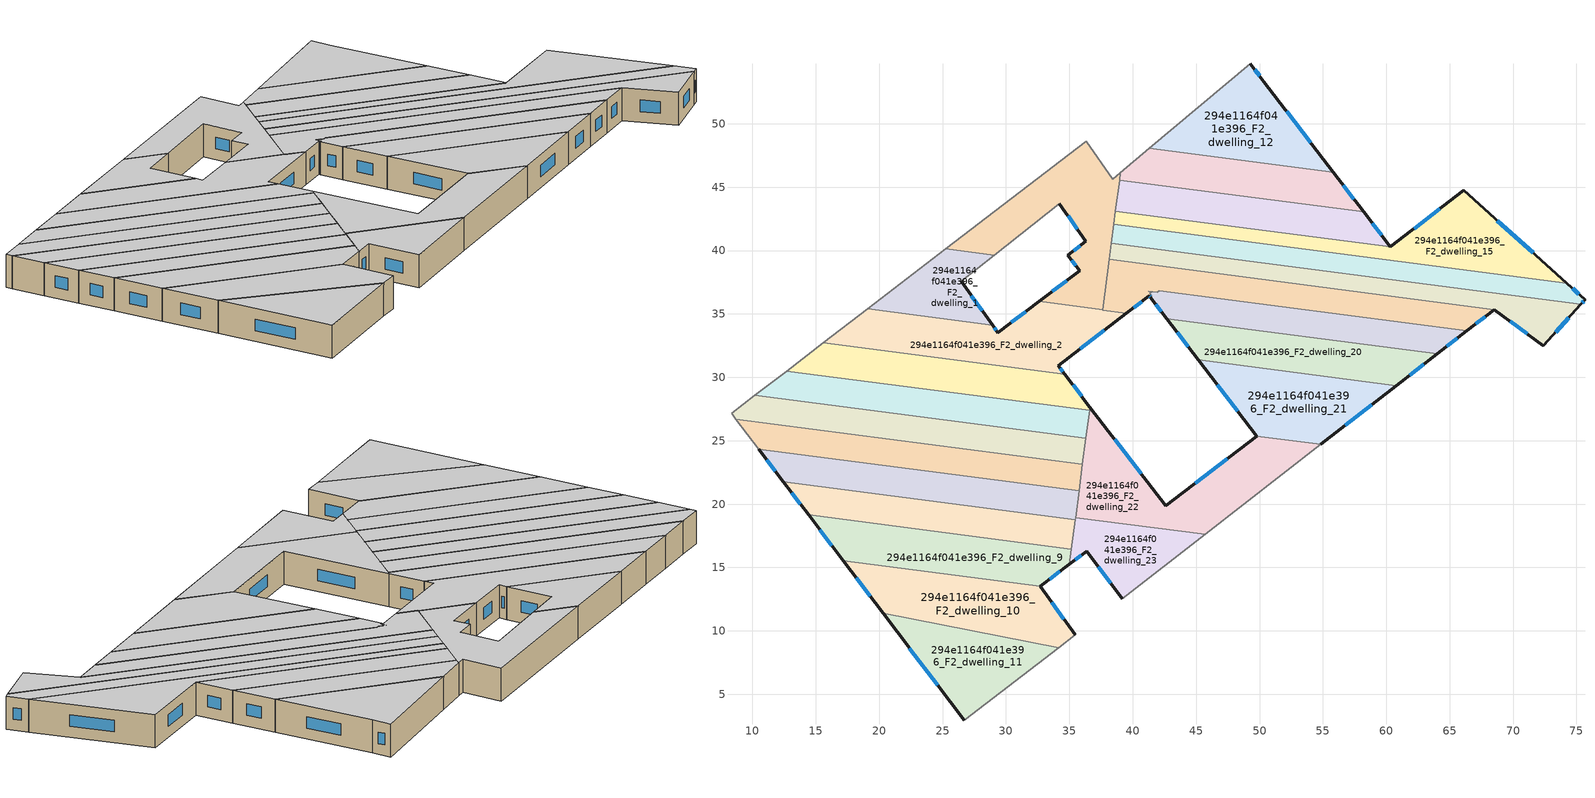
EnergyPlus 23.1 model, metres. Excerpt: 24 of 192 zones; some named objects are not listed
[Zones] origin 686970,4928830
294e1164f041e396_F2_dwelling_0
 floor to 294e1164f041e396_F1_dwelling_0 (EU_floor_Construction): 39.03,46.15 37.62,35.34 32.63,35.99 35.83,38.4 34.88,39.63 36.31,40.73 34.22,43.69 29.07,39.63 25.25,40.13 36.32,48.61 38.42,45.63 z6
 wall outside (EU_wall_Construction): 34.22,43.69 36.31,40.73 34.88,39.63 35.83,38.4 32.63,35.99 z6:9
 wall adiabatic (EU_wall_Construction): 29.07,39.63 34.22,43.69 / 39.03,46.15 38.42,45.63 36.32,48.61 25.25,40.13 z6:9
 wall to 294e1164f041e396_F2_dwelling_1 (EU_wall_Construction): 25.25,40.13 29.07,39.63 z6:9
 wall to 294e1164f041e396_F2_dwelling_2 (EU_wall_Construction): 32.63,35.99 37.62,35.34 z6:9
 wall to 294e1164f041e396_F2_dwelling_18 (EU_wall_Construction): 37.62,35.34 38.14,39.3 z6:9
 wall to 294e1164f041e396_F2_dwelling_13 (EU_wall_Construction): 38.96,45.56 39.03,46.15 z6:9
 wall to 294e1164f041e396_F2_dwelling_14 (EU_wall_Construction): 38.64,43.12 38.96,45.56 z6:9
 wall to 294e1164f041e396_F2_dwelling_15 (EU_wall_Construction): 38.5,42.09 38.64,43.12 z6:9
 wall to 294e1164f041e396_F2_dwelling_16 (EU_wall_Construction): 38.31,40.59 38.5,42.09 z6:9
 wall to 294e1164f041e396_F2_dwelling_17 (EU_wall_Construction): 38.14,39.3 38.31,40.59 z6:9
 window (EU_Window_Construction): 35.19,39.23 35.52,38.8 / 35.84,40.38 35.34,39.99 / 34.9,42.73 35.63,41.7 / 34.79,37.62 33.67,36.78 z6.98:8.02
 ceiling to 294e1164f041e396_F3_dwelling_0 (EU_floor_Construction): 37.62,35.34 39.03,46.15 38.42,45.63 36.32,48.61 25.25,40.13 29.07,39.63 34.22,43.69 36.31,40.73 34.88,39.63 35.83,38.4 32.63,35.99 z9
294e1164f041e396_F2_dwelling_1
 floor to 294e1164f041e396_F1_dwelling_1 (EU_floor_Construction): 29.07,39.63 26.46,37.57 28.95,34.12 19.09,35.4 25.25,40.13 z6
 wall outside (EU_wall_Construction): 28.95,34.12 26.46,37.57 z6:9
 wall to 294e1164f041e396_F2_dwelling_2 (EU_wall_Construction): 19.09,35.4 28.95,34.12 z6:9
 wall adiabatic (EU_wall_Construction): 25.25,40.13 19.09,35.4 / 26.46,37.57 29.07,39.63 z6:9
 window (EU_Window_Construction): 28.14,35.24 27.27,36.45 z6.98:8.02
 ceiling to 294e1164f041e396_F3_dwelling_1 (EU_floor_Construction): 28.95,34.12 26.46,37.57 29.07,39.63 25.25,40.13 19.09,35.4 z9
294e1164f041e396_F2_dwelling_10
 floor to 294e1164f041e396_F1_dwelling_10 (EU_floor_Construction): 32.69,13.52 35.47,9.68 34.15,8.67 20.3,11.39 17.15,15.55 z6
 wall outside (EU_wall_Construction): 35.47,9.68 32.69,13.52 / 17.15,15.55 20.3,11.39 z6:9
 wall to 294e1164f041e396_F2_dwelling_9 (EU_wall_Construction): 32.69,13.52 17.15,15.55 z6:9
 wall adiabatic (EU_wall_Construction): 34.15,8.67 35.47,9.68 z6:9
 wall to 294e1164f041e396_F2_dwelling_11 (EU_wall_Construction): 20.3,11.39 34.15,8.67 z6:9
 window (EU_Window_Construction): 34.56,10.93 33.59,12.28 / 18.18,14.2 19.28,12.74 z6.98:8.02
 ceiling to 294e1164f041e396_F3_dwelling_10 (EU_floor_Construction): 35.47,9.68 32.69,13.52 17.15,15.55 20.3,11.39 34.15,8.67 z9
294e1164f041e396_F2_dwelling_11
 floor to 294e1164f041e396_F1_dwelling_11 (EU_floor_Construction): 34.15,8.67 26.7,2.95 20.3,11.39 z6
 wall outside (EU_wall_Construction): 20.3,11.39 26.7,2.95 z6:9
 wall adiabatic (EU_wall_Construction): 26.7,2.95 34.15,8.67 z6:9
 window (EU_Window_Construction): 22.38,8.65 24.62,5.7 z6.98:8.02
 ceiling to 294e1164f041e396_F3_dwelling_11 (EU_floor_Construction): 34.15,8.67 20.3,11.39 26.7,2.95 z9
294e1164f041e396_F2_dwelling_12
 floor to 294e1164f041e396_F1_dwelling_12 (EU_floor_Construction): 50.35,53.33 55.83,46.16 41.31,48.05 49.29,54.73 z6
 wall outside (EU_wall_Construction): 55.83,46.16 50.35,53.33 49.29,54.73 z6:9
 wall to 294e1164f041e396_F2_dwelling_13 (EU_wall_Construction): 41.31,48.05 55.83,46.16 z6:9
 wall adiabatic (EU_wall_Construction): 49.29,54.73 41.31,48.05 z6:9
 window (EU_Window_Construction): 50,53.79 49.63,54.28 / 54.05,48.49 52.13,51 z6.98:8.02
 ceiling to 294e1164f041e396_F3_dwelling_12 (EU_floor_Construction): 55.83,46.16 50.35,53.33 49.29,54.73 41.31,48.05 z9
294e1164f041e396_F2_dwelling_13
 floor to 294e1164f041e396_F1_dwelling_13 (EU_floor_Construction): 55.83,46.16 58.2,43.05 38.96,45.56 39.03,46.15 41.31,48.05 z6
 wall outside (EU_wall_Construction): 58.2,43.05 55.83,46.16 z6:9
 wall to 294e1164f041e396_F2_dwelling_14 (EU_wall_Construction): 38.96,45.56 58.2,43.05 z6:9
 wall adiabatic (EU_wall_Construction): 41.31,48.05 39.03,46.15 z6:9
 window (EU_Window_Construction): 57.43,44.07 56.6,45.15 z6.98:8.02
 ceiling to 294e1164f041e396_F3_dwelling_13 (EU_floor_Construction): 58.2,43.05 55.83,46.16 41.31,48.05 39.03,46.15 38.96,45.56 z9
294e1164f041e396_F2_dwelling_14
 floor to 294e1164f041e396_F1_dwelling_14 (EU_floor_Construction): 58.2,43.05 60.32,40.29 38.64,43.12 38.96,45.56 z6
 wall outside (EU_wall_Construction): 60.32,40.29 58.2,43.05 z6:9
 wall to 294e1164f041e396_F2_dwelling_15 (EU_wall_Construction): 38.64,43.12 60.32,40.29 z6:9
 window (EU_Window_Construction): 59.63,41.19 58.89,42.16 z6.98:8.02
 ceiling to 294e1164f041e396_F3_dwelling_14 (EU_floor_Construction): 60.32,40.29 58.2,43.05 38.96,45.56 38.64,43.12 z9
294e1164f041e396_F2_dwelling_15
 floor to 294e1164f041e396_F1_dwelling_15 (EU_floor_Construction): 74.22,37.44 38.5,42.09 38.64,43.12 60.32,40.29 66.12,44.74 z6
 wall outside (EU_wall_Construction): 74.22,37.44 66.12,44.74 60.32,40.29 z6:9
 wall to 294e1164f041e396_F2_dwelling_16 (EU_wall_Construction): 38.5,42.09 74.22,37.44 z6:9
 window (EU_Window_Construction): 64.23,43.3 62.2,41.74 / 71.58,39.81 68.75,42.37 z6.98:8.02
 ceiling to 294e1164f041e396_F3_dwelling_15 (EU_floor_Construction): 74.22,37.44 66.12,44.74 60.32,40.29 38.64,43.12 38.5,42.09 z9
294e1164f041e396_F2_dwelling_16
 floor to 294e1164f041e396_F1_dwelling_16 (EU_floor_Construction): 74.22,37.44 75.68,36.12 75.35,35.76 38.31,40.59 38.5,42.09 z6
 wall outside (EU_wall_Construction): 75.35,35.76 75.68,36.12 74.22,37.44 z6:9
 wall to 294e1164f041e396_F2_dwelling_17 (EU_wall_Construction): 38.31,40.59 75.35,35.76 z6:9
 window (EU_Window_Construction): 75.2,36.55 74.69,37.01 / 75.46,35.88 75.57,36.01 z6.98:8.02
 ceiling to 294e1164f041e396_F3_dwelling_16 (EU_floor_Construction): 75.35,35.76 75.68,36.12 74.22,37.44 38.5,42.09 38.31,40.59 z9
294e1164f041e396_F2_dwelling_17
 floor to 294e1164f041e396_F1_dwelling_17 (EU_floor_Construction): 75.35,35.76 72.4,32.49 68.51,35.34 38.14,39.3 38.31,40.59 z6
 wall outside (EU_wall_Construction): 68.51,35.34 72.4,32.49 75.35,35.76 z6:9
 wall to 294e1164f041e396_F2_dwelling_18 (EU_wall_Construction): 38.14,39.3 68.51,35.34 z6:9
 window (EU_Window_Construction): 73.36,33.56 74.39,34.7 / 69.77,34.42 71.13,33.42 z6.98:8.02
 ceiling to 294e1164f041e396_F3_dwelling_17 (EU_floor_Construction): 72.4,32.49 75.35,35.76 38.31,40.59 38.14,39.3 68.51,35.34 z9
294e1164f041e396_F2_dwelling_18
 floor to 294e1164f041e396_F1_dwelling_18 (EU_floor_Construction): 68.51,35.34 66.36,33.67 42.09,36.83 41.92,36.7 41.21,36.79 41.5,36.76 41.34,36.63 41.52,36.39 41.4,36.3 41.31,36.42 39.5,35.04 37.62,35.29 38.14,39.3 z6
 wall outside (EU_wall_Construction): 39.5,35.04 41.31,36.42 41.4,36.3 / 66.36,33.67 68.51,35.34 z6:9
 wall to 294e1164f041e396_F2_dwelling_2 (EU_wall_Construction): 37.62,35.34 37.62,35.29 39.5,35.04 z6:9
 wall to 294e1164f041e396_F2_dwelling_19 (EU_wall_Construction): 41.4,36.3 41.52,36.39 41.34,36.63 41.5,36.76 / 41.21,36.79 41.92,36.7 42.09,36.83 66.36,33.67 / 41.21,36.79 41.5,36.76 z6:9
 window (EU_Window_Construction): 40.09,35.49 40.72,35.97 / 67.06,34.21 67.81,34.8 / 41.34,36.38 41.37,36.34 z6.98:8.02
 ceiling to 294e1164f041e396_F3_dwelling_18 (EU_floor_Construction): 68.51,35.34 38.14,39.3 37.62,35.29 39.5,35.04 41.31,36.42 41.4,36.3 41.52,36.39 41.34,36.63 41.5,36.76 41.21,36.79 41.92,36.7 42.09,36.83 66.36,33.67 z9
294e1164f041e396_F2_dwelling_19
 floor to 294e1164f041e396_F1_dwelling_19 (EU_floor_Construction): 66.36,33.67 64.01,31.85 42.68,34.63 41.4,36.3 41.52,36.39 41.34,36.63 41.5,36.76 41.21,36.79 41.92,36.7 42.09,36.83 z6
 wall outside (EU_wall_Construction): 64.01,31.85 66.36,33.67 / 41.4,36.3 42.68,34.63 z6:9
 wall to 294e1164f041e396_F2_dwelling_20 (EU_wall_Construction): 42.68,34.63 64.01,31.85 z6:9
 window (EU_Window_Construction): 64.78,32.44 65.6,33.08 / 41.82,35.76 42.26,35.17 z6.98:8.02
 ceiling to 294e1164f041e396_F3_dwelling_19 (EU_floor_Construction): 66.36,33.67 42.09,36.83 41.92,36.7 41.21,36.79 41.5,36.76 41.34,36.63 41.52,36.39 41.4,36.3 42.68,34.63 64.01,31.85 z9
294e1164f041e396_F2_dwelling_2
 floor to 294e1164f041e396_F1_dwelling_2 (EU_floor_Construction): 39.5,35.04 34.12,30.92 34.64,30.24 15.59,32.72 19.09,35.4 28.95,34.12 29.37,33.53 32.63,35.99 37.62,35.34 37.62,35.29 z6
 wall outside (EU_wall_Construction): 34.64,30.24 34.12,30.92 39.5,35.04 / 32.63,35.99 29.37,33.53 28.95,34.12 z6:9
 wall to 294e1164f041e396_F2_dwelling_3 (EU_wall_Construction): 15.59,32.72 34.64,30.24 z6:9
 wall adiabatic (EU_wall_Construction): 19.09,35.4 15.59,32.72 z6:9
 window (EU_Window_Construction): 35.87,32.26 37.75,33.7 / 34.47,30.46 34.29,30.7 / 29.23,33.72 29.08,33.93 / 31.57,35.19 30.43,34.33 z6.98:8.02
 ceiling to 294e1164f041e396_F3_dwelling_2 (EU_floor_Construction): 39.5,35.04 37.62,35.29 37.62,35.34 32.63,35.99 29.37,33.53 28.95,34.12 19.09,35.4 15.59,32.72 34.64,30.24 34.12,30.92 z9
294e1164f041e396_F2_dwelling_20
 floor to 294e1164f041e396_F1_dwelling_20 (EU_floor_Construction): 64.01,31.85 60.78,29.33 45.18,31.37 42.68,34.63 z6
 wall outside (EU_wall_Construction): 60.78,29.33 64.01,31.85 / 42.68,34.63 45.18,31.37 z6:9
 wall to 294e1164f041e396_F2_dwelling_21 (EU_wall_Construction): 45.18,31.37 60.78,29.33 z6:9
 window (EU_Window_Construction): 61.83,30.15 62.96,31.03 / 43.49,33.57 44.37,32.43 z6.98:8.02
 ceiling to 294e1164f041e396_F3_dwelling_20 (EU_floor_Construction): 64.01,31.85 42.68,34.63 45.18,31.37 60.78,29.33 z9
294e1164f041e396_F2_dwelling_21
 floor to 294e1164f041e396_F1_dwelling_21 (EU_floor_Construction): 60.78,29.33 54.83,24.71 49.78,25.37 45.18,31.37 z6
 wall outside (EU_wall_Construction): 54.83,24.71 60.78,29.33 / 45.18,31.37 49.78,25.37 z6:9
 wall to 294e1164f041e396_F2_dwelling_22 (EU_wall_Construction): 49.78,25.37 54.83,24.71 z6:9
 window (EU_Window_Construction): 56.77,26.21 58.85,27.83 / 46.67,29.42 48.28,27.32 z6.98:8.02
 ceiling to 294e1164f041e396_F3_dwelling_21 (EU_floor_Construction): 60.78,29.33 45.18,31.37 49.78,25.37 54.83,24.71 z9
294e1164f041e396_F2_dwelling_22
 floor to 294e1164f041e396_F1_dwelling_22 (EU_floor_Construction): 54.83,24.71 45.71,17.61 35.49,18.94 36.62,27.66 42.6,19.86 49.78,25.37 z6
 wall outside (EU_wall_Construction): 49.78,25.37 42.6,19.86 36.62,27.66 z6:9
 wall adiabatic (EU_wall_Construction): 45.71,17.61 54.83,24.71 z6:9
 wall to 294e1164f041e396_F2_dwelling_23 (EU_wall_Construction): 35.49,18.94 45.71,17.61 z6:9
 wall to 294e1164f041e396_F2_dwelling_4 (EU_wall_Construction): 36.59,27.39 36.3,25.18 z6:9
 wall to 294e1164f041e396_F2_dwelling_3 (EU_wall_Construction): 36.62,27.66 36.59,27.39 z6:9
 wall to 294e1164f041e396_F2_dwelling_5 (EU_wall_Construction): 36.3,25.18 36.04,23.14 z6:9
 wall to 294e1164f041e396_F2_dwelling_6 (EU_wall_Construction): 36.03,23.14 35.76,21.04 z6:9
 wall to 294e1164f041e396_F2_dwelling_7 (EU_wall_Construction): 35.76,21.04 35.49,18.94 z6:9
 window (EU_Window_Construction): 40.65,22.4 38.57,25.12 / 47.44,23.58 44.93,21.65 z6.98:8.02
 ceiling to 294e1164f041e396_F3_dwelling_22 (EU_floor_Construction): 54.83,24.71 49.78,25.37 42.6,19.86 36.62,27.66 35.49,18.94 45.71,17.61 z9
294e1164f041e396_F2_dwelling_23
 floor to 294e1164f041e396_F1_dwelling_23 (EU_floor_Construction): 45.71,17.61 39.19,12.53 36.37,16.28 35.01,15.27 35.49,18.94 z6
 wall outside (EU_wall_Construction): 35.01,15.27 36.37,16.28 39.19,12.53 z6:9
 wall adiabatic (EU_wall_Construction): 39.19,12.53 45.71,17.61 z6:9
 wall to 294e1164f041e396_F2_dwelling_8 (EU_wall_Construction): 35.46,18.76 35.16,16.44 z6:9
 wall to 294e1164f041e396_F2_dwelling_7 (EU_wall_Construction): 35.49,18.94 35.46,18.76 z6:9
 wall to 294e1164f041e396_F2_dwelling_9 (EU_wall_Construction): 35.16,16.44 35.01,15.27 z6:9
 window (EU_Window_Construction): 37.28,15.06 38.27,13.75 / 35.45,15.6 35.93,15.95 z6.98:8.02
 ceiling to 294e1164f041e396_F3_dwelling_23 (EU_floor_Construction): 45.71,17.61 35.49,18.94 35.01,15.27 36.37,16.28 39.19,12.53 z9
294e1164f041e396_F2_dwelling_3
 floor to 294e1164f041e396_F1_dwelling_3 (EU_floor_Construction): 34.64,30.24 36.62,27.66 36.59,27.39 12.69,30.5 15.59,32.72 z6
 wall outside (EU_wall_Construction): 36.62,27.66 34.64,30.24 z6:9
 wall to 294e1164f041e396_F2_dwelling_4 (EU_wall_Construction): 12.69,30.5 36.59,27.39 z6:9
 wall adiabatic (EU_wall_Construction): 15.59,32.72 12.69,30.5 z6:9
 window (EU_Window_Construction): 35.98,28.5 35.29,29.4 z6.98:8.02
 ceiling to 294e1164f041e396_F3_dwelling_3 (EU_floor_Construction): 36.59,27.39 36.62,27.66 34.64,30.24 15.59,32.72 12.69,30.5 z9
294e1164f041e396_F2_dwelling_4
 floor to 294e1164f041e396_F1_dwelling_4 (EU_floor_Construction): 36.59,27.39 36.3,25.18 10.19,28.58 12.69,30.5 z6
 wall to 294e1164f041e396_F2_dwelling_5 (EU_wall_Construction): 10.19,28.58 36.3,25.18 z6:9
 wall adiabatic (EU_wall_Construction): 12.69,30.5 10.19,28.58 z6:9
 ceiling to 294e1164f041e396_F3_dwelling_4 (EU_floor_Construction): 36.3,25.18 36.59,27.39 12.69,30.5 10.19,28.58 z9
294e1164f041e396_F2_dwelling_5
 floor to 294e1164f041e396_F1_dwelling_5 (EU_floor_Construction): 36.3,25.18 36.04,23.14 8.7,26.7 8.35,27.16 10.19,28.58 z6
 wall to 294e1164f041e396_F2_dwelling_6 (EU_wall_Construction): 8.7,26.7 36.04,23.14 z6:9
 wall adiabatic (EU_wall_Construction): 10.19,28.58 8.35,27.16 8.7,26.7 z6:9
 ceiling to 294e1164f041e396_F3_dwelling_5 (EU_floor_Construction): 36.04,23.14 36.3,25.18 10.19,28.58 8.35,27.16 8.7,26.7 z9
294e1164f041e396_F2_dwelling_6
 floor to 294e1164f041e396_F1_dwelling_6 (EU_floor_Construction): 36.04,23.14 35.76,21.04 10.49,24.33 8.7,26.7 z6
 wall to 294e1164f041e396_F2_dwelling_7 (EU_wall_Construction): 10.49,24.33 35.76,21.04 z6:9
 wall adiabatic (EU_wall_Construction): 8.7,26.7 10.49,24.33 z6:9
 ceiling to 294e1164f041e396_F3_dwelling_6 (EU_floor_Construction): 35.76,21.04 36.04,23.14 8.7,26.7 10.49,24.33 z9
294e1164f041e396_F2_dwelling_7
 floor to 294e1164f041e396_F1_dwelling_7 (EU_floor_Construction): 35.76,21.04 35.46,18.76 12.45,21.75 10.49,24.33 z6
 wall outside (EU_wall_Construction): 10.49,24.33 12.45,21.75 z6:9
 wall to 294e1164f041e396_F2_dwelling_8 (EU_wall_Construction): 12.45,21.75 35.46,18.76 z6:9
 window (EU_Window_Construction): 11.13,23.49 11.81,22.59 z6.98:8.02
 ceiling to 294e1164f041e396_F3_dwelling_7 (EU_floor_Construction): 35.46,18.76 35.76,21.04 10.49,24.33 12.45,21.75 z9
294e1164f041e396_F2_dwelling_8
 floor to 294e1164f041e396_F1_dwelling_8 (EU_floor_Construction): 35.46,18.76 35.16,16.44 14.43,19.14 12.45,21.75 z6
 wall outside (EU_wall_Construction): 12.45,21.75 14.43,19.14 z6:9
 wall to 294e1164f041e396_F2_dwelling_9 (EU_wall_Construction): 14.43,19.14 35.16,16.44 z6:9
 window (EU_Window_Construction): 13.09,20.91 13.78,19.99 z6.98:8.02
 ceiling to 294e1164f041e396_F3_dwelling_8 (EU_floor_Construction): 35.16,16.44 35.46,18.76 12.45,21.75 14.43,19.14 z9
294e1164f041e396_F2_dwelling_9
 floor to 294e1164f041e396_F1_dwelling_9 (EU_floor_Construction): 35.16,16.44 35.01,15.27 32.69,13.52 17.15,15.55 14.43,19.14 z6
 wall outside (EU_wall_Construction): 32.69,13.52 35.01,15.27 / 14.43,19.14 17.15,15.55 z6:9
 window (EU_Window_Construction): 33.44,14.09 34.25,14.7 / 15.31,17.97 16.27,16.72 z6.98:8.02
 ceiling to 294e1164f041e396_F3_dwelling_9 (EU_floor_Construction): 35.01,15.27 35.16,16.44 14.43,19.14 17.15,15.55 32.69,13.52 z9
[Building]
EU S2 Campaign: North Axis=0; Terrain=City; Solar Distribution=FullExterior
[Site:Location]
Bologna: Latitude=44.5; Longitude=11.25; Time Zone=1; Elevation=37
[SizingPeriod:WeatherFileDays]
AnnualSizingPeriod: Begin Month=1; Begin Day of Month=1; End Month=12; End Day of Month=31; Day of Week for Start Day=Monday; Use Weather File Daylight Saving Period=No; Use Weather File Rain and Snow Indicators=No
[MATERIAL]
EU_InternalMass_Material: Roughness=MediumRough; Thickness=0.1; Conductivity=1; Density=1800; Specific Heat=900; Thermal Absorptance=0.9; Solar Absorptance=0.7; Visible Absorptance=0.7
[MATERIAL:NOMASS] Roughness=MediumRough; Thermal Absorptance=0.9; Solar Absorptance=0.7; Visible Absorptance=0.7
Name | Thermal Resistance
EU_wall_NoMass | 0.905828
EU_floor_NoMass | 0.67114
[WINDOWMATERIAL:SIMPLEGLAZINGSYSTEM]
EU_Window_SimpleGlazing: UFactor=4.52486; Solar Heat Gain Coefficient=0.85; Visible Transmittance=0.85
[CONSTRUCTION]
EU_wall_Construction: EU_wall_NoMass
EU_floor_Construction: EU_floor_NoMass
EU_Window_Construction: EU_Window_SimpleGlazing
EU_InternalMass_Construction: EU_InternalMass_Material
[ZONE] Type=1; Multiplier=1; Ceiling Height=autocalculate; Floor Area=autocalculate; Part of Total Floor Area=Yes
Name | Volume
294e1164f041e396_F2_dwelling_0 | 201.147
294e1164f041e396_F2_dwelling_1 | 92.1636
294e1164f041e396_F2_dwelling_10 | 193.881
294e1164f041e396_F2_dwelling_11 | 149.203
294e1164f041e396_F2_dwelling_12 | 167.979
294e1164f041e396_F2_dwelling_13 | 143.498
294e1164f041e396_F2_dwelling_14 | 152.683
294e1164f041e396_F2_dwelling_15 | 207.679
294e1164f041e396_F2_dwelling_16 | 168.046
294e1164f041e396_F2_dwelling_17 | 164.237
294e1164f041e396_F2_dwelling_18 | 191.046
294e1164f041e396_F2_dwelling_19 | 148.641
294e1164f041e396_F2_dwelling_2 | 217.083
294e1164f041e396_F2_dwelling_20 | 162.554
294e1164f041e396_F2_dwelling_21 | 167.473
294e1164f041e396_F2_dwelling_22 | 232.667
294e1164f041e396_F2_dwelling_23 | 103.84
294e1164f041e396_F2_dwelling_3 | 168.272
294e1164f041e396_F2_dwelling_4 | 168.362
294e1164f041e396_F2_dwelling_5 | 168.348
294e1164f041e396_F2_dwelling_6 | 168.343
294e1164f041e396_F2_dwelling_7 | 168.298
294e1164f041e396_F2_dwelling_8 | 154.533
294e1164f041e396_F2_dwelling_9 | 179.933
[INTERNALMASS] Construction=EU_InternalMass_Construction
Name | Zone or ZoneList | Surface Area
294e1164f041e396_F2_dwelling_0_EU_InternalMass | 294e1164f041e396_F2_dwelling_0 | 67.047
294e1164f041e396_F2_dwelling_1_EU_InternalMass | 294e1164f041e396_F2_dwelling_1 | 30.7215
294e1164f041e396_F2_dwelling_2_EU_InternalMass | 294e1164f041e396_F2_dwelling_2 | 72.3656
294e1164f041e396_F2_dwelling_3_EU_InternalMass | 294e1164f041e396_F2_dwelling_3 | 56.0907
294e1164f041e396_F2_dwelling_4_EU_InternalMass | 294e1164f041e396_F2_dwelling_4 | 56.1206
294e1164f041e396_F2_dwelling_5_EU_InternalMass | 294e1164f041e396_F2_dwelling_5 | 56.1159
294e1164f041e396_F2_dwelling_6_EU_InternalMass | 294e1164f041e396_F2_dwelling_6 | 56.1145
294e1164f041e396_F2_dwelling_7_EU_InternalMass | 294e1164f041e396_F2_dwelling_7 | 56.0992
294e1164f041e396_F2_dwelling_8_EU_InternalMass | 294e1164f041e396_F2_dwelling_8 | 51.5111
294e1164f041e396_F2_dwelling_9_EU_InternalMass | 294e1164f041e396_F2_dwelling_9 | 59.9775
294e1164f041e396_F2_dwelling_10_EU_InternalMass | 294e1164f041e396_F2_dwelling_10 | 64.6275
294e1164f041e396_F2_dwelling_11_EU_InternalMass | 294e1164f041e396_F2_dwelling_11 | 49.7344
294e1164f041e396_F2_dwelling_12_EU_InternalMass | 294e1164f041e396_F2_dwelling_12 | 55.9928
294e1164f041e396_F2_dwelling_13_EU_InternalMass | 294e1164f041e396_F2_dwelling_13 | 47.8324
294e1164f041e396_F2_dwelling_14_EU_InternalMass | 294e1164f041e396_F2_dwelling_14 | 50.8943
294e1164f041e396_F2_dwelling_15_EU_InternalMass | 294e1164f041e396_F2_dwelling_15 | 69.2234
294e1164f041e396_F2_dwelling_16_EU_InternalMass | 294e1164f041e396_F2_dwelling_16 | 56.0151
294e1164f041e396_F2_dwelling_17_EU_InternalMass | 294e1164f041e396_F2_dwelling_17 | 54.7457
294e1164f041e396_F2_dwelling_18_EU_InternalMass | 294e1164f041e396_F2_dwelling_18 | 63.6818
294e1164f041e396_F2_dwelling_19_EU_InternalMass | 294e1164f041e396_F2_dwelling_19 | 49.547
294e1164f041e396_F2_dwelling_20_EU_InternalMass | 294e1164f041e396_F2_dwelling_20 | 54.1843
294e1164f041e396_F2_dwelling_21_EU_InternalMass | 294e1164f041e396_F2_dwelling_21 | 55.8245
294e1164f041e396_F2_dwelling_22_EU_InternalMass | 294e1164f041e396_F2_dwelling_22 | 77.5298
294e1164f041e396_F2_dwelling_23_EU_InternalMass | 294e1164f041e396_F2_dwelling_23 | 34.6207
[OTHEREQUIPMENT] Fuel Type=Electricity; Design Level Calculation Method=Watts/Area; Power per Zone Floor Area=1; Fraction Latent=0; Fraction Radiant=0; Fraction Lost=0; Carbon Dioxide Generation Rate=0; EndUse Subcategory=EU_Step8_InternalGains
Name | Zone or ZoneList or Space or SpaceList | Schedule
EU_Step8_InternalGain_294e1164f041e396_F2_dwelling_0_f000 | 294e1164f041e396_F2_dwelling_0 | EU_Step8_GainSchedule_294e1164f041e396_F2_dwelling_0_f000
EU_Step8_InternalGain_294e1164f041e396_F2_dwelling_1_f000 | 294e1164f041e396_F2_dwelling_1 | EU_Step8_GainSchedule_294e1164f041e396_F2_dwelling_1_f000
EU_Step8_InternalGain_294e1164f041e396_F2_dwelling_2_f000 | 294e1164f041e396_F2_dwelling_2 | EU_Step8_GainSchedule_294e1164f041e396_F2_dwelling_2_f000
EU_Step8_InternalGain_294e1164f041e396_F2_dwelling_3_f000 | 294e1164f041e396_F2_dwelling_3 | EU_Step8_GainSchedule_294e1164f041e396_F2_dwelling_3_f000
EU_Step8_InternalGain_294e1164f041e396_F2_dwelling_4_f000 | 294e1164f041e396_F2_dwelling_4 | EU_Step8_GainSchedule_294e1164f041e396_F2_dwelling_4_f000
EU_Step8_InternalGain_294e1164f041e396_F2_dwelling_5_f000 | 294e1164f041e396_F2_dwelling_5 | EU_Step8_GainSchedule_294e1164f041e396_F2_dwelling_5_f000
EU_Step8_InternalGain_294e1164f041e396_F2_dwelling_6_f000 | 294e1164f041e396_F2_dwelling_6 | EU_Step8_GainSchedule_294e1164f041e396_F2_dwelling_6_f000
EU_Step8_InternalGain_294e1164f041e396_F2_dwelling_7_f000 | 294e1164f041e396_F2_dwelling_7 | EU_Step8_GainSchedule_294e1164f041e396_F2_dwelling_7_f000
EU_Step8_InternalGain_294e1164f041e396_F2_dwelling_8_f000 | 294e1164f041e396_F2_dwelling_8 | EU_Step8_GainSchedule_294e1164f041e396_F2_dwelling_8_f000
EU_Step8_InternalGain_294e1164f041e396_F2_dwelling_9_f000 | 294e1164f041e396_F2_dwelling_9 | EU_Step8_GainSchedule_294e1164f041e396_F2_dwelling_9_f000
EU_Step8_InternalGain_294e1164f041e396_F2_dwelling_10_f000 | 294e1164f041e396_F2_dwelling_10 | EU_Step8_GainSchedule_294e1164f041e396_F2_dwelling_10_f000
EU_Step8_InternalGain_294e1164f041e396_F2_dwelling_11_f000 | 294e1164f041e396_F2_dwelling_11 | EU_Step8_GainSchedule_294e1164f041e396_F2_dwelling_11_f000
EU_Step8_InternalGain_294e1164f041e396_F2_dwelling_12_f000 | 294e1164f041e396_F2_dwelling_12 | EU_Step8_GainSchedule_294e1164f041e396_F2_dwelling_12_f000
EU_Step8_InternalGain_294e1164f041e396_F2_dwelling_13_f000 | 294e1164f041e396_F2_dwelling_13 | EU_Step8_GainSchedule_294e1164f041e396_F2_dwelling_13_f000
EU_Step8_InternalGain_294e1164f041e396_F2_dwelling_14_f000 | 294e1164f041e396_F2_dwelling_14 | EU_Step8_GainSchedule_294e1164f041e396_F2_dwelling_14_f000
EU_Step8_InternalGain_294e1164f041e396_F2_dwelling_15_f000 | 294e1164f041e396_F2_dwelling_15 | EU_Step8_GainSchedule_294e1164f041e396_F2_dwelling_15_f000
EU_Step8_InternalGain_294e1164f041e396_F2_dwelling_16_f000 | 294e1164f041e396_F2_dwelling_16 | EU_Step8_GainSchedule_294e1164f041e396_F2_dwelling_16_f000
EU_Step8_InternalGain_294e1164f041e396_F2_dwelling_17_f000 | 294e1164f041e396_F2_dwelling_17 | EU_Step8_GainSchedule_294e1164f041e396_F2_dwelling_17_f000
EU_Step8_InternalGain_294e1164f041e396_F2_dwelling_18_f000 | 294e1164f041e396_F2_dwelling_18 | EU_Step8_GainSchedule_294e1164f041e396_F2_dwelling_18_f000
EU_Step8_InternalGain_294e1164f041e396_F2_dwelling_19_f000 | 294e1164f041e396_F2_dwelling_19 | EU_Step8_GainSchedule_294e1164f041e396_F2_dwelling_19_f000
EU_Step8_InternalGain_294e1164f041e396_F2_dwelling_20_f000 | 294e1164f041e396_F2_dwelling_20 | EU_Step8_GainSchedule_294e1164f041e396_F2_dwelling_20_f000
EU_Step8_InternalGain_294e1164f041e396_F2_dwelling_21_f000 | 294e1164f041e396_F2_dwelling_21 | EU_Step8_GainSchedule_294e1164f041e396_F2_dwelling_21_f000
EU_Step8_InternalGain_294e1164f041e396_F2_dwelling_22_f000 | 294e1164f041e396_F2_dwelling_22 | EU_Step8_GainSchedule_294e1164f041e396_F2_dwelling_22_f000
EU_Step8_InternalGain_294e1164f041e396_F2_dwelling_23_f000 | 294e1164f041e396_F2_dwelling_23 | EU_Step8_GainSchedule_294e1164f041e396_F2_dwelling_23_f000
[ZONEVENTILATION:DESIGNFLOWRATE] Schedule=EU_AlwaysOn; Design Flow Rate Calculation Method=AirChanges/Hour; Air Changes per Hour=0.73129; Ventilation Type=Natural; Fan Pressure Rise=0; Fan Total Efficiency=1; Constant Term Coefficient=1; Temperature Term Coefficient=0; Velocity Term Coefficient=0; Velocity Squared Term Coefficient=0; Minimum Indoor Temperature=-100; Maximum Indoor Temperature=100; Delta Temperature=-100; Minimum Outdoor Temperature=-100; Maximum Outdoor Temperature=100; Maximum Wind Speed=40
Name | Zone or ZoneList or Space or SpaceList
EU_ConstantAir_294e1164f041e396_F2_dwelling_0 | 294e1164f041e396_F2_dwelling_0
EU_ConstantAir_294e1164f041e396_F2_dwelling_1 | 294e1164f041e396_F2_dwelling_1
EU_ConstantAir_294e1164f041e396_F2_dwelling_2 | 294e1164f041e396_F2_dwelling_2
EU_ConstantAir_294e1164f041e396_F2_dwelling_3 | 294e1164f041e396_F2_dwelling_3
EU_ConstantAir_294e1164f041e396_F2_dwelling_4 | 294e1164f041e396_F2_dwelling_4
EU_ConstantAir_294e1164f041e396_F2_dwelling_5 | 294e1164f041e396_F2_dwelling_5
EU_ConstantAir_294e1164f041e396_F2_dwelling_6 | 294e1164f041e396_F2_dwelling_6
EU_ConstantAir_294e1164f041e396_F2_dwelling_7 | 294e1164f041e396_F2_dwelling_7
EU_ConstantAir_294e1164f041e396_F2_dwelling_8 | 294e1164f041e396_F2_dwelling_8
EU_ConstantAir_294e1164f041e396_F2_dwelling_9 | 294e1164f041e396_F2_dwelling_9
EU_ConstantAir_294e1164f041e396_F2_dwelling_10 | 294e1164f041e396_F2_dwelling_10
EU_ConstantAir_294e1164f041e396_F2_dwelling_11 | 294e1164f041e396_F2_dwelling_11
EU_ConstantAir_294e1164f041e396_F2_dwelling_12 | 294e1164f041e396_F2_dwelling_12
EU_ConstantAir_294e1164f041e396_F2_dwelling_13 | 294e1164f041e396_F2_dwelling_13
EU_ConstantAir_294e1164f041e396_F2_dwelling_14 | 294e1164f041e396_F2_dwelling_14
EU_ConstantAir_294e1164f041e396_F2_dwelling_15 | 294e1164f041e396_F2_dwelling_15
EU_ConstantAir_294e1164f041e396_F2_dwelling_16 | 294e1164f041e396_F2_dwelling_16
EU_ConstantAir_294e1164f041e396_F2_dwelling_17 | 294e1164f041e396_F2_dwelling_17
EU_ConstantAir_294e1164f041e396_F2_dwelling_18 | 294e1164f041e396_F2_dwelling_18
EU_ConstantAir_294e1164f041e396_F2_dwelling_19 | 294e1164f041e396_F2_dwelling_19
EU_ConstantAir_294e1164f041e396_F2_dwelling_20 | 294e1164f041e396_F2_dwelling_20
EU_ConstantAir_294e1164f041e396_F2_dwelling_21 | 294e1164f041e396_F2_dwelling_21
EU_ConstantAir_294e1164f041e396_F2_dwelling_22 | 294e1164f041e396_F2_dwelling_22
EU_ConstantAir_294e1164f041e396_F2_dwelling_23 | 294e1164f041e396_F2_dwelling_23
[HVACTEMPLATE:ZONE:IDEALLOADSAIRSYSTEM] System Availability Schedule=EU_AlwaysOn; Maximum Heating Supply Air Temperature=50; Minimum Cooling Supply Air Temperature=13; Maximum Heating Supply Air Humidity Ratio=0.0156; Minimum Cooling Supply Air Humidity Ratio=0.0077; Heating Limit=NoLimit; Cooling Limit=NoLimit; Heating Availability Schedule=EU_AlwaysOn; Cooling Availability Schedule=EU_CoolingOff; Dehumidification Control Type=ConstantSensibleHeatRatio; Cooling Sensible Heat Ratio=0.7; Dehumidification Setpoint=60; Humidification Control Type=None; Humidification Setpoint=30; Outdoor Air Method=None; Outdoor Air Flow Rate per Person=0.00944; Outdoor Air Flow Rate per Zone Floor Area=0; Outdoor Air Flow Rate per Zone=0; Demand Controlled Ventilation Type=None; Outdoor Air Economizer Type=NoEconomizer; Heat Recovery Type=None; Sensible Heat Recovery Effectiveness=0.7; Latent Heat Recovery Effectiveness=0.65
Name | Template Thermostat
294e1164f041e396_F2_dwelling_0 | EU_HeatOnly_294e1164f041e396_F2_dwelling_0
294e1164f041e396_F2_dwelling_1 | EU_HeatOnly_294e1164f041e396_F2_dwelling_1
294e1164f041e396_F2_dwelling_2 | EU_HeatOnly_294e1164f041e396_F2_dwelling_2
294e1164f041e396_F2_dwelling_3 | EU_HeatOnly_294e1164f041e396_F2_dwelling_3
294e1164f041e396_F2_dwelling_4 | EU_HeatOnly_294e1164f041e396_F2_dwelling_4
294e1164f041e396_F2_dwelling_5 | EU_HeatOnly_294e1164f041e396_F2_dwelling_5
294e1164f041e396_F2_dwelling_6 | EU_HeatOnly_294e1164f041e396_F2_dwelling_6
294e1164f041e396_F2_dwelling_7 | EU_HeatOnly_294e1164f041e396_F2_dwelling_7
294e1164f041e396_F2_dwelling_8 | EU_HeatOnly_294e1164f041e396_F2_dwelling_8
294e1164f041e396_F2_dwelling_9 | EU_HeatOnly_294e1164f041e396_F2_dwelling_9
294e1164f041e396_F2_dwelling_10 | EU_HeatOnly_294e1164f041e396_F2_dwelling_10
294e1164f041e396_F2_dwelling_11 | EU_HeatOnly_294e1164f041e396_F2_dwelling_11
294e1164f041e396_F2_dwelling_12 | EU_HeatOnly_294e1164f041e396_F2_dwelling_12
294e1164f041e396_F2_dwelling_13 | EU_HeatOnly_294e1164f041e396_F2_dwelling_13
294e1164f041e396_F2_dwelling_14 | EU_HeatOnly_294e1164f041e396_F2_dwelling_14
294e1164f041e396_F2_dwelling_15 | EU_HeatOnly_294e1164f041e396_F2_dwelling_15
294e1164f041e396_F2_dwelling_16 | EU_HeatOnly_294e1164f041e396_F2_dwelling_16
294e1164f041e396_F2_dwelling_17 | EU_HeatOnly_294e1164f041e396_F2_dwelling_17
294e1164f041e396_F2_dwelling_18 | EU_HeatOnly_294e1164f041e396_F2_dwelling_18
294e1164f041e396_F2_dwelling_19 | EU_HeatOnly_294e1164f041e396_F2_dwelling_19
294e1164f041e396_F2_dwelling_20 | EU_HeatOnly_294e1164f041e396_F2_dwelling_20
294e1164f041e396_F2_dwelling_21 | EU_HeatOnly_294e1164f041e396_F2_dwelling_21
294e1164f041e396_F2_dwelling_22 | EU_HeatOnly_294e1164f041e396_F2_dwelling_22
294e1164f041e396_F2_dwelling_23 | EU_HeatOnly_294e1164f041e396_F2_dwelling_23
[SIZING:ZONE] Zone Cooling Design Supply Air Temperature Input Method=SupplyAirTemperature; Zone Cooling Design Supply Air Temperature=13; Zone Heating Design Supply Air Temperature Input Method=SupplyAirTemperature; Zone Heating Design Supply Air Temperature=50; Zone Cooling Design Supply Air Humidity Ratio=0.008; Zone Heating Design Supply Air Humidity Ratio=0.008; Cooling Design Air Flow Method=DesignDay; Cooling Design Air Flow Rate=0; Cooling Minimum Air Flow per Zone Floor Area=0.000762; Cooling Minimum Air Flow=0; Cooling Minimum Air Flow Fraction=0.2; Heating Design Air Flow Method=DesignDay; Heating Design Air Flow Rate=0; Heating Maximum Air Flow per Zone Floor Area=0.002032; Heating Maximum Air Flow=0.141576; Heating Maximum Air Flow Fraction=0.3; Account for Dedicated Outdoor Air System=No; Dedicated Outdoor Air System Control Strategy=NeutralSupplyAir; Dedicated Outdoor Air Low Setpoint Temperature for Design=autosize; Dedicated Outdoor Air High Setpoint Temperature for Design=autosize; Zone Load Sizing Method=Sensible Load Only No Latent Load; Zone Latent Cooling Design Supply Air Humidity Ratio Input Method=HumidityRatioDifference; Zone Cooling Design Supply Air Humidity Ratio Difference=0.005; Zone Latent Heating Design Supply Air Humidity Ratio Input Method=HumidityRatioDifference; Zone Humidification Design Supply Air Humidity Ratio Difference=0.005
294e1164f041e396_F2_dwelling_0; 294e1164f041e396_F2_dwelling_1; 294e1164f041e396_F2_dwelling_2; 294e1164f041e396_F2_dwelling_3; 294e1164f041e396_F2_dwelling_4; 294e1164f041e396_F2_dwelling_5; 294e1164f041e396_F2_dwelling_6; 294e1164f041e396_F2_dwelling_7; 294e1164f041e396_F2_dwelling_8; 294e1164f041e396_F2_dwelling_9; 294e1164f041e396_F2_dwelling_10; 294e1164f041e396_F2_dwelling_11; 294e1164f041e396_F2_dwelling_12; 294e1164f041e396_F2_dwelling_13; 294e1164f041e396_F2_dwelling_14; 294e1164f041e396_F2_dwelling_15; 294e1164f041e396_F2_dwelling_16; 294e1164f041e396_F2_dwelling_17; 294e1164f041e396_F2_dwelling_18; 294e1164f041e396_F2_dwelling_19; 294e1164f041e396_F2_dwelling_20; 294e1164f041e396_F2_dwelling_21; 294e1164f041e396_F2_dwelling_22; 294e1164f041e396_F2_dwelling_23
[SCHEDULE:CONSTANT]
Name | Hourly Value
EU_AlwaysOn | 1
EU_CoolingOff | 0
[SCHEDULE:FILE] Column Number=1; Rows to Skip at Top=0; Number of Hours of Data=8760; Column Separator=Comma; Interpolate to Timestep=No; Minutes per Item=60; Adjust Schedule for Daylight Savings=Yes
Name | File
EU_Step8_GainSchedule_294e1164f041e396_F2_dwelling_0_f000 | ../../schedules/294e1164f041e396/294e1164f041e396_F2_dwelling_0_f000_gain.csv
EU_Step8_GainSchedule_294e1164f041e396_F2_dwelling_1_f000 | ../../schedules/294e1164f041e396/294e1164f041e396_F2_dwelling_1_f000_gain.csv
EU_Step8_GainSchedule_294e1164f041e396_F2_dwelling_2_f000 | ../../schedules/294e1164f041e396/294e1164f041e396_F2_dwelling_2_f000_gain.csv
EU_Step8_GainSchedule_294e1164f041e396_F2_dwelling_3_f000 | ../../schedules/294e1164f041e396/294e1164f041e396_F2_dwelling_3_f000_gain.csv
EU_Step8_GainSchedule_294e1164f041e396_F2_dwelling_4_f000 | ../../schedules/294e1164f041e396/294e1164f041e396_F2_dwelling_4_f000_gain.csv
EU_Step8_GainSchedule_294e1164f041e396_F2_dwelling_5_f000 | ../../schedules/294e1164f041e396/294e1164f041e396_F2_dwelling_5_f000_gain.csv
EU_Step8_GainSchedule_294e1164f041e396_F2_dwelling_6_f000 | ../../schedules/294e1164f041e396/294e1164f041e396_F2_dwelling_6_f000_gain.csv
EU_Step8_GainSchedule_294e1164f041e396_F2_dwelling_7_f000 | ../../schedules/294e1164f041e396/294e1164f041e396_F2_dwelling_7_f000_gain.csv
EU_Step8_GainSchedule_294e1164f041e396_F2_dwelling_8_f000 | ../../schedules/294e1164f041e396/294e1164f041e396_F2_dwelling_8_f000_gain.csv
EU_Step8_GainSchedule_294e1164f041e396_F2_dwelling_9_f000 | ../../schedules/294e1164f041e396/294e1164f041e396_F2_dwelling_9_f000_gain.csv
EU_Step8_GainSchedule_294e1164f041e396_F2_dwelling_10_f000 | ../../schedules/294e1164f041e396/294e1164f041e396_F2_dwelling_10_f000_gain.csv
EU_Step8_GainSchedule_294e1164f041e396_F2_dwelling_11_f000 | ../../schedules/294e1164f041e396/294e1164f041e396_F2_dwelling_11_f000_gain.csv
EU_Step8_GainSchedule_294e1164f041e396_F2_dwelling_12_f000 | ../../schedules/294e1164f041e396/294e1164f041e396_F2_dwelling_12_f000_gain.csv
EU_Step8_GainSchedule_294e1164f041e396_F2_dwelling_13_f000 | ../../schedules/294e1164f041e396/294e1164f041e396_F2_dwelling_13_f000_gain.csv
EU_Step8_GainSchedule_294e1164f041e396_F2_dwelling_14_f000 | ../../schedules/294e1164f041e396/294e1164f041e396_F2_dwelling_14_f000_gain.csv
EU_Step8_GainSchedule_294e1164f041e396_F2_dwelling_15_f000 | ../../schedules/294e1164f041e396/294e1164f041e396_F2_dwelling_15_f000_gain.csv
EU_Step8_GainSchedule_294e1164f041e396_F2_dwelling_16_f000 | ../../schedules/294e1164f041e396/294e1164f041e396_F2_dwelling_16_f000_gain.csv
EU_Step8_GainSchedule_294e1164f041e396_F2_dwelling_17_f000 | ../../schedules/294e1164f041e396/294e1164f041e396_F2_dwelling_17_f000_gain.csv
EU_Step8_GainSchedule_294e1164f041e396_F2_dwelling_18_f000 | ../../schedules/294e1164f041e396/294e1164f041e396_F2_dwelling_18_f000_gain.csv
EU_Step8_GainSchedule_294e1164f041e396_F2_dwelling_19_f000 | ../../schedules/294e1164f041e396/294e1164f041e396_F2_dwelling_19_f000_gain.csv
EU_Step8_GainSchedule_294e1164f041e396_F2_dwelling_20_f000 | ../../schedules/294e1164f041e396/294e1164f041e396_F2_dwelling_20_f000_gain.csv
EU_Step8_GainSchedule_294e1164f041e396_F2_dwelling_21_f000 | ../../schedules/294e1164f041e396/294e1164f041e396_F2_dwelling_21_f000_gain.csv
EU_Step8_GainSchedule_294e1164f041e396_F2_dwelling_22_f000 | ../../schedules/294e1164f041e396/294e1164f041e396_F2_dwelling_22_f000_gain.csv
EU_Step8_GainSchedule_294e1164f041e396_F2_dwelling_23_f000 | ../../schedules/294e1164f041e396/294e1164f041e396_F2_dwelling_23_f000_gain.csv
